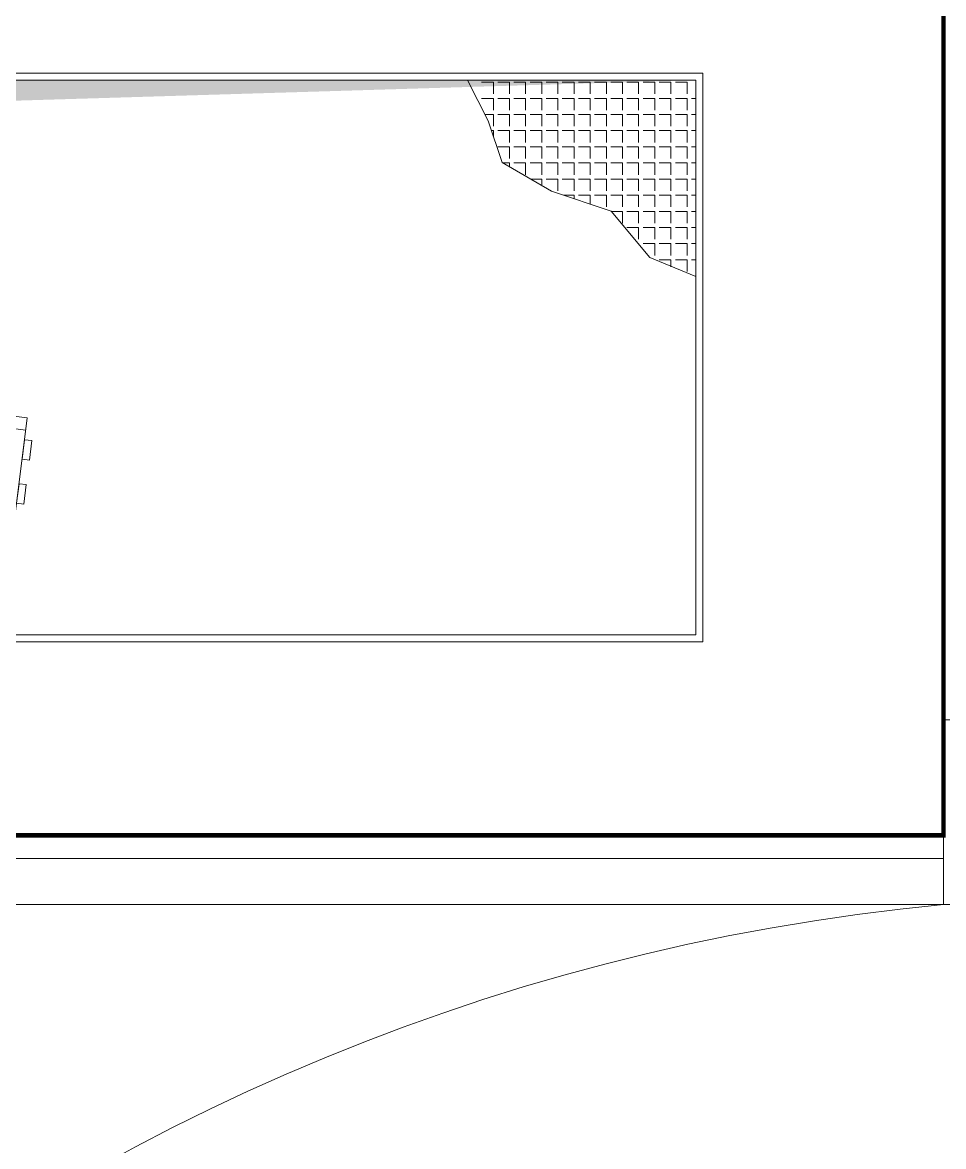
# Model space of a CAD drawing. Header units: metres. Extents: x -13194 to 152406, y -14653 to 29421.
# Drawn here: x 461.6 to 860, y 4695.3 to 5181.7 of the extents above; entities that cross this region are included whole.
import ezdxf

# ---------------------------------------------------------------- set-up
doc = ezdxf.new("R2010")
doc.units = ezdxf.units.M
doc.header["$LTSCALE"] = 100
doc.header["$MEASUREMENT"] = 0
doc.linetypes.add('DOT2', pattern=[0.125, 0, -0.125])
doc.linetypes.add('HIDDEN', pattern=[0.375, 0.25, -0.125])
doc.layers.get('0').update_dxf_attribs({"color": 9, "lineweight": 9})
for name, color, linetype, lineweight in [('00', 9, 'Continuous', 9), ('06D', 9, 'Continuous', 9), ('20', 9, 'DOT2', 9)]:
    doc.layers.add(name, color=color, linetype=linetype, lineweight=lineweight)

# ---------------------------------------------------------------- blocks, each defined once
blk = doc.blocks.new('p-işyeri')
at = {"color": 0, "const_width": 2}
blk.add_lwpolyline([(200, 0), (200, 700), (-200, 700), (-200, 0)], close=True, dxfattribs=at)
blk = doc.blocks.new('p-mekanik_boyahane_mahal04')
for p, q in [((175402.93, -84697.76), (174806.93, -84697.76)), ((175402.93, -84940.76), (175402.93, -84697.76)), ((175399.93, -84700.76), (174809.93, -84700.76)), ((175301.24, -84700.76), (175310.16, -84718.39)), ((175312.38, -84701.67), (175307.3, -84701.67)), ((175312.38, -84701.67), (175312.38, -84706.75)), ((175319.36, -84701.67), (175314.28, -84701.67)), ((175319.36, -84701.67), (175319.36, -84706.75)), ((175326.35, -84701.67), (175321.27, -84701.67)), ((175326.35, -84701.67), (175326.35, -84706.75)), ((175333.33, -84701.67), (175328.25, -84701.67)), ((175333.33, -84701.67), (175333.33, -84706.75)), ((175340.32, -84701.67), (175335.24, -84701.67)), ((175340.32, -84701.67), (175340.32, -84706.75)), ((175347.3, -84701.67), (175342.22, -84701.67)), ((175347.3, -84701.67), (175347.3, -84706.75)), ((175354.29, -84701.67), (175349.21, -84701.67)), ((175354.29, -84701.67), (175354.29, -84706.75)), ((175361.27, -84701.67), (175356.19, -84701.67)), ((175361.27, -84701.67), (175361.27, -84706.75)), ((175368.26, -84701.67), (175363.18, -84701.67)), ((175368.26, -84701.67), (175368.26, -84706.75)), ((175375.24, -84701.67), (175370.16, -84701.67)), ((175375.24, -84701.67), (175375.24, -84706.75)), ((175382.23, -84701.67), (175377.15, -84701.67)), ((175382.23, -84701.67), (175382.23, -84706.75)), ((175389.21, -84701.67), (175384.13, -84701.67)), ((175389.21, -84701.67), (175389.21, -84706.75)), ((175396.2, -84701.67), (175391.12, -84701.67)), ((175396.2, -84701.67), (175396.2, -84706.75)), ((175399.93, -84940.76), (175399.93, -84700.76)), ((175312.38, -84708.66), (175307.3, -84708.66)), ((175312.38, -84708.66), (175312.38, -84713.74)), ((175319.36, -84708.66), (175314.28, -84708.66)), ((175319.36, -84708.66), (175319.36, -84713.74)), ((175326.35, -84708.66), (175321.27, -84708.66)), ((175326.35, -84708.66), (175326.35, -84713.74)), ((175333.33, -84708.66), (175328.25, -84708.66)), ((175333.33, -84708.66), (175333.33, -84713.74)), ((175340.32, -84708.66), (175335.24, -84708.66)), ((175340.32, -84708.66), (175340.32, -84713.74)), ((175347.3, -84708.66), (175342.22, -84708.66)), ((175347.3, -84708.66), (175347.3, -84713.74)), ((175354.29, -84708.66), (175349.21, -84708.66)), ((175354.29, -84708.66), (175354.29, -84713.74)), ((175361.27, -84708.66), (175356.19, -84708.66)), ((175361.27, -84708.66), (175361.27, -84713.74)), ((175368.26, -84708.66), (175363.18, -84708.66)), ((175368.26, -84708.66), (175368.26, -84713.74)), ((175375.24, -84708.66), (175370.16, -84708.66)), ((175375.24, -84708.66), (175375.24, -84713.74)), ((175382.23, -84708.66), (175377.15, -84708.66)), ((175382.23, -84708.66), (175382.23, -84713.74)), ((175389.21, -84708.66), (175384.13, -84708.66)), ((175389.21, -84708.66), (175389.21, -84713.74)), ((175396.2, -84708.66), (175391.12, -84708.66)), ((175396.2, -84708.66), (175396.2, -84713.74)), ((175399.93, -84708.66), (175398.1, -84708.66)), ((175312.38, -84715.64), (175308.7, -84715.64)), ((175310.16, -84718.39), (175316.16, -84736.4)), ((175312.38, -84715.64), (175312.38, -84720.72)), ((175319.36, -84715.64), (175314.28, -84715.64)), ((175319.36, -84715.64), (175319.36, -84720.72)), ((175326.35, -84715.64), (175321.27, -84715.64)), ((175326.35, -84715.64), (175326.35, -84720.72)), ((175333.33, -84715.64), (175328.25, -84715.64)), ((175333.33, -84715.64), (175333.33, -84720.72)), ((175340.32, -84715.64), (175335.24, -84715.64)), ((175340.32, -84715.64), (175340.32, -84720.72)), ((175347.3, -84715.64), (175342.22, -84715.64)), ((175347.3, -84715.64), (175347.3, -84720.72)), ((175354.29, -84715.64), (175349.21, -84715.64)), ((175354.29, -84715.64), (175354.29, -84720.72)), ((175361.27, -84715.64), (175356.19, -84715.64)), ((175361.27, -84715.64), (175361.27, -84720.72)), ((175368.26, -84715.64), (175363.18, -84715.64)), ((175368.26, -84715.64), (175368.26, -84720.72)), ((175375.24, -84715.64), (175370.16, -84715.64)), ((175375.24, -84715.64), (175375.24, -84720.72)), ((175382.23, -84715.64), (175377.15, -84715.64)), ((175382.23, -84715.64), (175382.23, -84720.72)), ((175389.21, -84715.64), (175384.13, -84715.64)), ((175389.21, -84715.64), (175389.21, -84720.72)), ((175396.2, -84715.64), (175391.12, -84715.64)), ((175396.2, -84715.64), (175396.2, -84720.72)), ((175399.93, -84715.64), (175398.1, -84715.64)), ((175312.38, -84722.63), (175311.57, -84722.63)), ((175312.38, -84722.63), (175312.38, -84725.04)), ((175319.36, -84722.63), (175314.28, -84722.63)), ((175319.36, -84722.63), (175319.36, -84727.71)), ((175326.35, -84722.63), (175321.27, -84722.63)), ((175326.35, -84722.63), (175326.35, -84727.71)), ((175333.33, -84722.63), (175328.25, -84722.63)), ((175333.33, -84722.63), (175333.33, -84727.71)), ((175340.32, -84722.63), (175335.24, -84722.63)), ((175340.32, -84722.63), (175340.32, -84727.71)), ((175347.3, -84722.63), (175342.22, -84722.63)), ((175347.3, -84722.63), (175347.3, -84727.71)), ((175354.29, -84722.63), (175349.21, -84722.63)), ((175354.29, -84722.63), (175354.29, -84727.71)), ((175361.27, -84722.63), (175356.19, -84722.63)), ((175361.27, -84722.63), (175361.27, -84727.71)), ((175368.26, -84722.63), (175363.18, -84722.63)), ((175368.26, -84722.63), (175368.26, -84727.71)), ((175375.24, -84722.63), (175370.16, -84722.63)), ((175375.24, -84722.63), (175375.24, -84727.71)), ((175382.23, -84722.63), (175377.15, -84722.63)), ((175382.23, -84722.63), (175382.23, -84727.71)), ((175389.21, -84722.63), (175384.13, -84722.63)), ((175389.21, -84722.63), (175389.21, -84727.71)), ((175396.2, -84722.63), (175391.12, -84722.63)), ((175396.2, -84722.63), (175396.2, -84727.71)), ((175399.93, -84722.63), (175398.1, -84722.63)), ((175319.36, -84729.61), (175314.28, -84729.61)), ((175319.36, -84729.61), (175319.36, -84734.69)), ((175326.35, -84729.61), (175321.27, -84729.61)), ((175326.35, -84729.61), (175326.35, -84734.69)), ((175333.33, -84729.61), (175328.25, -84729.61)), ((175333.33, -84729.61), (175333.33, -84734.69)), ((175340.32, -84729.61), (175335.24, -84729.61)), ((175340.32, -84729.61), (175340.32, -84734.69)), ((175347.3, -84729.61), (175342.22, -84729.61)), ((175347.3, -84729.61), (175347.3, -84734.69)), ((175354.29, -84729.61), (175349.21, -84729.61)), ((175354.29, -84729.61), (175354.29, -84734.69)), ((175361.27, -84729.61), (175356.19, -84729.61)), ((175361.27, -84729.61), (175361.27, -84734.69)), ((175368.26, -84729.61), (175363.18, -84729.61)), ((175368.26, -84729.61), (175368.26, -84734.69)), ((175375.24, -84729.61), (175370.16, -84729.61)), ((175375.24, -84729.61), (175375.24, -84734.69)), ((175382.23, -84729.61), (175377.15, -84729.61)), ((175382.23, -84729.61), (175382.23, -84734.69)), ((175389.21, -84729.61), (175384.13, -84729.61)), ((175389.21, -84729.61), (175389.21, -84734.69)), ((175396.2, -84729.61), (175391.12, -84729.61)), ((175396.2, -84729.61), (175396.2, -84734.69)), ((175399.93, -84729.61), (175398.1, -84729.61)), ((175316.16, -84736.4), (175337.59, -84748.83)), ((175319.36, -84736.6), (175316.51, -84736.6)), ((175319.36, -84736.6), (175319.36, -84738.26)), ((175326.35, -84736.6), (175321.27, -84736.6)), ((175326.35, -84736.6), (175326.35, -84741.68)), ((175333.33, -84736.6), (175328.25, -84736.6)), ((175333.33, -84736.6), (175333.33, -84741.68)), ((175340.32, -84736.6), (175335.24, -84736.6)), ((175340.32, -84736.6), (175340.32, -84741.68)), ((175347.3, -84736.6), (175342.22, -84736.6)), ((175347.3, -84736.6), (175347.3, -84741.68)), ((175354.29, -84736.6), (175349.21, -84736.6)), ((175354.29, -84736.6), (175354.29, -84741.68)), ((175361.27, -84736.6), (175356.19, -84736.6)), ((175361.27, -84736.6), (175361.27, -84741.68)), ((175368.26, -84736.6), (175363.18, -84736.6)), ((175368.26, -84736.6), (175368.26, -84741.68)), ((175375.24, -84736.6), (175370.16, -84736.6)), ((175375.24, -84736.6), (175375.24, -84741.68)), ((175382.23, -84736.6), (175377.15, -84736.6)), ((175382.23, -84736.6), (175382.23, -84741.68)), ((175389.21, -84736.6), (175384.13, -84736.6)), ((175389.21, -84736.6), (175389.21, -84741.68)), ((175396.2, -84736.6), (175391.12, -84736.6)), ((175396.2, -84736.6), (175396.2, -84741.68)), ((175399.93, -84736.6), (175398.1, -84736.6)), ((175333.33, -84743.58), (175328.54, -84743.58)), ((175333.33, -84743.58), (175333.33, -84746.36)), ((175340.32, -84743.58), (175335.24, -84743.58)), ((175340.32, -84743.58), (175340.32, -84748.66)), ((175347.3, -84743.58), (175342.22, -84743.58)), ((175347.3, -84743.58), (175347.3, -84748.66)), ((175354.29, -84743.58), (175349.21, -84743.58)), ((175354.29, -84743.58), (175354.29, -84748.66)), ((175361.27, -84743.58), (175356.19, -84743.58)), ((175361.27, -84743.58), (175361.27, -84748.66)), ((175368.26, -84743.58), (175363.18, -84743.58)), ((175368.26, -84743.58), (175368.26, -84748.66)), ((175375.24, -84743.58), (175370.16, -84743.58)), ((175375.24, -84743.58), (175375.24, -84748.66)), ((175382.23, -84743.58), (175377.15, -84743.58)), ((175382.23, -84743.58), (175382.23, -84748.66)), ((175389.21, -84743.58), (175384.13, -84743.58)), ((175389.21, -84743.58), (175389.21, -84748.66)), ((175396.2, -84743.58), (175391.12, -84743.58)), ((175396.2, -84743.58), (175396.2, -84748.66)), ((175399.93, -84743.58), (175398.1, -84743.58)), ((175337.59, -84748.83), (175363.3, -84757.41)), ((175347.3, -84750.57), (175342.8, -84750.57)), ((175347.3, -84750.57), (175347.3, -84752.07)), ((175354.29, -84750.57), (175349.21, -84750.57)), ((175354.29, -84750.57), (175354.29, -84754.4)), ((175361.27, -84750.57), (175356.19, -84750.57)), ((175361.27, -84750.57), (175361.27, -84755.65)), ((175368.26, -84750.57), (175363.18, -84750.57)), ((175368.26, -84750.57), (175368.26, -84755.65)), ((175375.24, -84750.57), (175370.16, -84750.57)), ((175375.24, -84750.57), (175375.24, -84755.65)), ((175382.23, -84750.57), (175377.15, -84750.57)), ((175382.23, -84750.57), (175382.23, -84755.65)), ((175389.21, -84750.57), (175384.13, -84750.57)), ((175389.21, -84750.57), (175389.21, -84755.65)), ((175396.2, -84750.57), (175391.12, -84750.57)), ((175396.2, -84750.57), (175396.2, -84755.65)), ((175399.93, -84750.57), (175398.1, -84750.57)), ((175363.3, -84757.41), (175380.02, -84777.56)), ((175368.26, -84757.55), (175363.43, -84757.55)), ((175368.26, -84757.55), (175368.26, -84762.63)), ((175375.24, -84757.55), (175370.16, -84757.55)), ((175375.24, -84757.55), (175375.24, -84762.63)), ((175382.23, -84757.55), (175377.15, -84757.55)), ((175382.23, -84757.55), (175382.23, -84762.63)), ((175389.21, -84757.55), (175384.13, -84757.55)), ((175389.21, -84757.55), (175389.21, -84762.63)), ((175396.2, -84757.55), (175391.12, -84757.55)), ((175396.2, -84757.55), (175396.2, -84762.63)), ((175399.93, -84757.55), (175398.1, -84757.55)), ((175375.24, -84764.54), (175370.16, -84764.54)), ((175375.24, -84764.54), (175375.24, -84769.62)), ((175382.23, -84764.54), (175377.15, -84764.54)), ((175382.23, -84764.54), (175382.23, -84769.62)), ((175389.21, -84764.54), (175384.13, -84764.54)), ((175389.21, -84764.54), (175389.21, -84769.62)), ((175396.2, -84764.54), (175391.12, -84764.54)), ((175396.2, -84764.54), (175396.2, -84769.62)), ((175399.93, -84764.54), (175398.1, -84764.54)), ((175375.24, -84771.52), (175375.01, -84771.52)), ((175375.24, -84771.52), (175375.24, -84771.8)), ((175382.23, -84771.52), (175377.15, -84771.52)), ((175382.23, -84771.52), (175382.23, -84776.6)), ((175389.21, -84771.52), (175384.13, -84771.52)), ((175389.21, -84771.52), (175389.21, -84776.6)), ((175396.2, -84771.52), (175391.12, -84771.52)), ((175396.2, -84771.52), (175396.2, -84776.6)), ((175399.93, -84771.52), (175398.1, -84771.52)), ((175380.02, -84777.56), (175399.93, -84785.72)), ((175389.21, -84778.51), (175384.13, -84778.51)), ((175389.21, -84778.51), (175389.21, -84781.51)), ((175396.2, -84778.51), (175391.12, -84778.51)), ((175396.2, -84778.51), (175396.2, -84783.59)), ((175399.93, -84778.51), (175398.1, -84778.51)), ((175085.75, -84843.74), (175110.77, -84846.86)), ((175085.75, -84843.74), (175110.77, -84846.86)), ((175085.09, -84849.04), (175110.11, -84852.16)), ((175085.09, -84849.04), (175110.11, -84852.16)), ((175110.77, -84846.86), (175104.87, -84894.31)), ((175110.77, -84846.86), (175104.87, -84894.31))]:
    blk.add_line(p, q)
for points in [[(175399.93, -84700.76), (175399.93, -84940.76), (175349.04, -84940.76), (175399.93, -84940.76), (174809.93, -84940.76)], [(175402.93, -84940.76), (175402.93, -84943.76), (174806.93, -84943.76)]]:
    blk.add_lwpolyline(points)
for points in [[(175109.59, -84856.35), (175108.54, -84864.79), (175111.67, -84865.18), (175112.72, -84856.74)], [(175109.59, -84856.35), (175108.54, -84864.79), (175111.67, -84865.18), (175112.72, -84856.74)], [(175107.22, -84875.39), (175106.17, -84883.83), (175109.3, -84884.22), (175110.35, -84875.78)], [(175107.22, -84875.39), (175106.17, -84883.83), (175109.3, -84884.22), (175110.35, -84875.78)]]:
    blk.add_lwpolyline(points, close=True)
blk.add_solid([(175399.93, -84700.76), (174809.93, -84700.76), (174822.64, -84718.23), (174809.93, -84932.76)])
blk = doc.blocks.new('2.bod.Mimari')
at = {"layer": '00'}
blk.add_lwpolyline([(860, -3830), (40, -3830), (40, -3810), (860, -3810)], close=True, dxfattribs=at)
at = {"layer": '06D'}
blk.add_lwpolyline([(657.5, -6150), (860, -4550), (860, -4550), (940, -4550), (940, -3830), (860, -3830, 0.323914), (40, -4550), (241.23, -6150)], format="xyb", dxfattribs=at)
at = {"layer": '20', "color": 251, "linetype": 'HIDDEN'}
blk.add_lwpolyline([(940, -3750), (860, -3750), (860, -3810), (40, -3810), (40, -2200), (860, -2200), (860, -2240), (940, -2240), (940, -2865), (860, -2865), (860, -3030), (940, -3030)], close=True, dxfattribs=at)
at = {"layer": '06D', "color": 89, "linetype": 'HIDDEN', "true_color": 0x2e4d23, "rotation": 90}
blk.add_blockref('p-işyeri', (860, -3600), dxfattribs=at)
at = {"layer": '06D'}
blk.add_blockref('p-mekanik_boyahane_mahal04', (-174647.11, 81227.54), dxfattribs=at)

msp = doc.modelspace()

# ---------------------------------------------------------------- block references
msp.add_blockref('2.bod.Mimari', (0, 8630))

doc.saveas('drawing.dxf')
